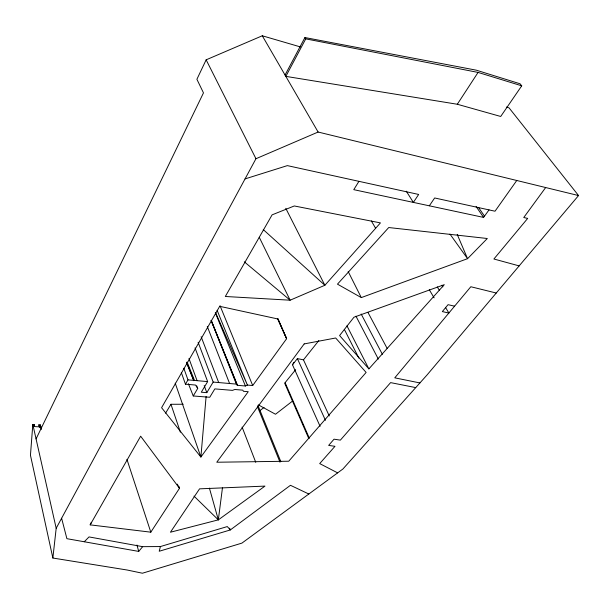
<?xml version="1.0" encoding="UTF-8"?>
<svg xmlns="http://www.w3.org/2000/svg" width="609" height="609" viewBox="0 0 609 609"><rect width="100%" height="100%" fill="white"/><g stroke="black" fill="none" stroke-linecap="round" stroke-linejoin="round"><path stroke-width="0.91" d="M41.26 428.523L40.331 424.892L38.892 424.808L39.364 426.848L34.614 426.582L34.15 424.534L32.81 424.458L30.45 455.25L52.861 558.034L127.068 570.001L142.422 573.221L241.918 543.114L342.882 469.029L427.061 374.946L578.55 195.558L509.071 107.869L506.338 107.07M33.997 426.414L34.15 424.534M206.108 396.459L200.886 457.054L161.583 407.71L219.689 306.319L278.008 319.009L286.618 338.711L252.697 385.535L247.399 385.071L245.412 385.999L237.403 385.307L236.376 384.104L211.14 320.448L237.403 385.307L211.224 320.304M52.861 558.034L56.188 528.285L32.81 424.458M193.982 496.107L218.334 519.858L264.976 486.104L199.554 488.844L170.444 532.22L218.334 519.858L222.452 487.885M229.677 528.178L230.301 529.952L227.309 526.564L160.388 546.562L159.231 551.252L230.301 529.952L290.463 485.297L308.832 494.013M178.909 486.507L179.488 488.304L150.811 532.175L90.17 524.867L91.35 522.263M300.534 46.954L262.289 35.779L206.147 59.827L196.897 79.284L203.475 92.888L36.068 438.922M285.05 75.021L304.926 37.545L476.299 70.18L520.048 83.776L521.73 85.823L500.712 116.471L457.313 104.253L285.834 76.369L305.748 38.869L304.926 37.545M56.188 528.285L255.955 158.728L318.119 132.039L578.55 195.558M90.17 524.867L140.649 436.189L179.488 488.304L177.272 484.125M175.209 383.145L200.886 457.054L248.236 391.686L243.471 391.305L242.793 390.156L234.8 389.486L232.486 390.369L214.84 388.892L209.755 397.274L193.251 395.972L197.719 388.428L195.535 385.048L185.463 384.188L187.975 379.871L183.804 368.239M320.09 426.33L292.487 364.783L293.941 362.34M195.04 347.891L207.639 381.592L201.297 392.211L206.809 392.66L213.18 382.071L198.123 342.273M165.579 413.168L170.954 404.277L183.218 404.254M358.937 181.337L353.783 189.665L483.592 217.413L489.012 209.899M457.313 104.253L478.073 72.418L521.73 85.823M429.33 205.812L434.659 197.963L495.018 211.216L516.767 180.485M545.672 187.542L523.748 217.527L527.691 218.395L493.899 259.008L519.15 265.897M292.487 364.783L297.382 358.602L303.48 359.835L329.263 415.962M308.778 438.526L284.677 383.198L295.662 369.648M303.48 359.835L318.834 340.56M61.616 518.251L66.899 538.683L138.73 551.411L142.658 546.661L160.388 546.562M368.879 368.879L444.296 284.654L353.958 317.228L339.594 335.551L368.879 368.879L346.955 325.845M84.27 541.759L89.028 536.925L142.658 546.661M259.541 410.93L264.024 407.429M292.602 401.019L275.504 414.249L258.376 404.878M361.289 297.595L467.56 258.673L487.307 238.507L388.732 227.538L337.47 284.152L361.289 297.595L348.165 271.492M245.046 178.909L287.357 165.618L418.657 194.454L413.359 202.401L406.279 191.188M187.975 379.871L207.639 381.592M213.18 382.071L236.376 384.104M305.748 38.869L478.073 72.418M415.734 387.606L390.597 382.619L340.37 440.132L334.044 439.188L328.647 445.4L334.973 446.321L319.702 463.594L337.652 472.873M419.913 382.939L394.769 377.839L470.818 286.74L496.244 293.02M454.634 306.19L448.049 304.675L442.332 311.587L448.909 313.064L445.476 307.362M244.308 261.824L290.135 300.199L324.871 285.271L380.435 222.894L294.292 205.964L272.109 214.848L225.322 296.484L290.135 300.199L259.267 237.32M263.255 229.578L324.871 285.271L285.766 208.308M449.975 234.084L467.56 258.673L457.199 234.374M478.598 207.585L484.505 216.142M476.093 206.512L483.592 217.413M441.845 285.256L442.834 286.862M437.285 286.9L439.241 290.135M429.292 289.747L434.118 297.839M371.323 220.9L375.624 228.299M262.289 35.779L318.119 132.039M368.003 312.493L387.248 348.592M361.145 313.985L382.383 354.316M355.976 316.2L378.326 359.082M344.344 329.378L358.861 358.084M206.147 59.827L255.955 158.728M297.382 358.602L325.465 420.324M277.62 318.857L286.618 338.711L277.871 318.659M215.54 312.539L247.399 385.071L217.124 310.308M285.164 382.817L309.296 438.137M215.274 312.661L245.412 385.999M220.032 305.688L252.697 385.535M257.919 405.312L280.802 461.569M257.5 406.804L279.988 462.185M187.146 362.134L194.553 380.541M196.669 385.794L197.719 388.428M186.719 363.101L193.769 380.655M188.387 383.7L193.251 395.972M186.582 362.233L193.814 380.655M207.273 326.447L229.593 383.51M242.1 427.092L255.757 462.322M201.13 336.678L218.684 382.559M204.182 385.573L206.809 392.66M188.957 358.488L197.072 380.671M181.33 372.556L185.463 384.188M170.954 404.277L180.386 432.162M126.923 459.331L150.811 532.175M209.405 488.121L218.334 519.858M136.941 545.025L138.73 551.411M38.892 424.808L39.585 427.503M40.331 424.892L41.374 429.398M304.188 343.91L216.774 462.231L288.735 461.226L366.116 372.434L335.681 337.995L304.188 343.91"/></g></svg>
